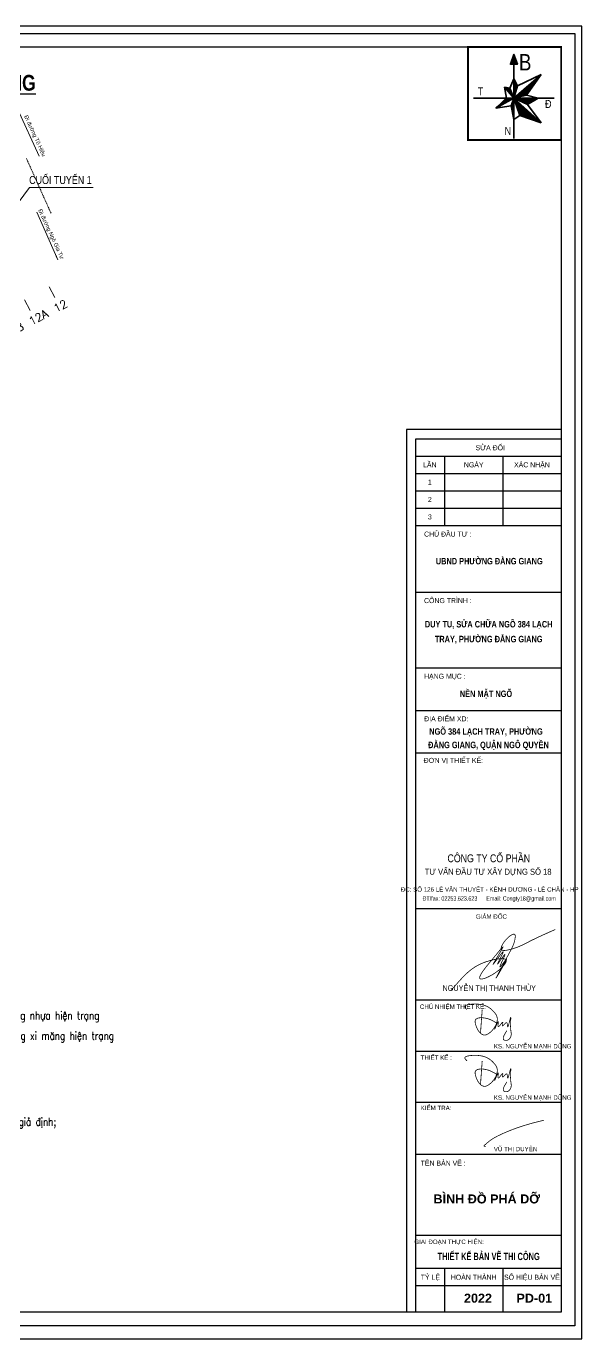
# Model space of a CAD drawing. Header units: metres. Extents: x 596585 to 599449, y 2303977 to 2307363.
# Drawn here: x 598834.4 to 598973.3, y 2304619.1 to 2304947.1 of the extents above; entities that cross this region are included whole.
import ezdxf
from ezdxf.enums import TextEntityAlignment as Align

# ---------------------------------------------------------------- set-up
doc = ezdxf.new("R2010")
doc.units = ezdxf.units.M
doc.header["$MEASUREMENT"] = 0
for name, pattern in [('CENTERX2', [4, 2.5, -0.5, 0.5, -0.5]), ('DASHDOTTED', [0.2, 0.1, -0.05, 0, -0.05]), ('HIDDEN', [0.375, 0.25, -0.125])]:
    doc.linetypes.add(name, pattern=pattern)
for name, color, linetype in [('BT7-THAY', 7, 'Continuous'), ('duong', 3, 'Continuous'), ('GHI CHU', 7, 'Continuous'), ('GHICHU', 7, 'Continuous'), ('KHUNGTEN', 5, 'Continuous'), ('pntelev', 2, 'Continuous'), ('T.bao', 6, 'Continuous'), ('thep', 2, 'Continuous'), ('TUYEN', 7, 'Continuous'), ('TXT', 5, 'Continuous')]:
    doc.layers.add(name, color=color, linetype=linetype)
for name, color, linetype, lineweight in [('ISO', 153, 'Continuous', 13), ('Khung', 1, 'Continuous', 35), ('Khungbo', 32, 'Continuous', 25), ('LC Dim', 8, 'Continuous', 18), ('LC ISO', 160, 'Continuous', 13), ('LC Khac', 4, 'Continuous', 9), ('LC MANH DUT', 35, 'HIDDEN', 5), ('LC Net dam 1', 30, 'Continuous', 30), ('LC Net thay', 7, 'Continuous', 25), ('LC Text1', 3, 'Continuous', 20), ('LC Text2', 7, 'Continuous', 25)]:
    doc.layers.add(name, color=color, linetype=linetype, lineweight=lineweight)
doc.styles.add('ghi chu', font='arial.ttf')
doc.styles.add('LC 1', font='')
doc.styles.add('LC 3', font='vnsimli.shx', dxfattribs={"width": 0.75})
doc.styles.add('LC3', font='', dxfattribs={"width": 0.8})
doc.styles.add('STYLE1', font='')
doc.styles.add('T2', font='', dxfattribs={"width": 0.8})
doc.styles.add('Ten duong', font='', dxfattribs={"width": 0.85})
doc.styles.add('TENCOC', font='Vnromanc.shx')
doc.styles.add('THANG2', font='')
doc.styles.add('VnAvantH-B', font='')
doc.styles.get('LC 1').set_extended_font_data('.VnAvantH', bold=True)
doc.styles.get('LC3').set_extended_font_data('.VnArialH', bold=True)
doc.styles.get('STYLE1').set_extended_font_data('.VnArial')
doc.styles.get('T2').set_extended_font_data('.VnArialH')
doc.styles.get('Ten duong').set_extended_font_data('.VnBlackH')
doc.styles.get('THANG2').set_extended_font_data('.VnHelvetInsH', bold=True)
doc.styles.get('VnAvantH-B').set_extended_font_data('.VnAvantH', bold=True)
doc.dimstyles.get("Standard").update_dxf_attribs({"dimtxt": 0.18, "dimasz": 0.18, "dimexe": 0.18, "dimexo": 0.0625, "dimgap": 0.09, "dimtad": 0, "dimtih": 1, "dimtoh": 1, "dimdec": 4, "dimzin": 0, "dimdsep": 46, "dimtxsty": 'Standard', "dimcen": 0.09, "dimadec": 0, "dimazin": 0, "dimtfac": 1, "dimtdec": 4, "dimtofl": 0, "dimtmove": 0, "dimatfit": 3, "dimfxl": 1, "dimtolj": 1, "dimtzin": 0, "dimarcsym": 0})
pattern_1 = [(45, (598682.507368, 2304740.390247), (-0.0072604615, 0.0072604615), [])]

# ---------------------------------------------------------------- blocks, each defined once
blk = doc.blocks.new('chu ki Miss Duyen')
at = {"layer": 'ISO', "ltscale": 2, "const_width": 40}
blk.add_lwpolyline([(843, 225), (838, 225), (836, 225), (834, 225), (832, 225), (830, 226), (828, 226), (827, 226), (826, 226), (825, 226), (824, 226), (823, 226), (821, 226), (820, 227), (819, 227), (818, 227), (817, 227), (816, 227), (815, 227), (814, 227), (813, 228), (812, 228), (810, 228), (809, 228), (808, 228), (807, 229), (806, 229), (805, 229), (804, 229), (803, 230), (801, 230), (800, 230), (799, 230), (798, 231), (797, 231), (795, 231), (794, 232), (793, 232), (792, 232), (791, 233), (789, 233), (788, 233), (787, 234), (786, 234), (785, 235), (783, 235), (782, 235), (781, 236), (780, 236), (779, 237), (778, 237), (777, 238), (776, 238), (776, 238), (775, 238), (775, 239), (774, 239), (774, 239), (773, 239), (773, 240), (772, 240), (771, 240), (771, 240), (770, 241), (770, 241), (769, 241), (769, 242), (768, 242), (768, 242), (767, 242), (767, 243), (766, 243), (766, 243), (765, 244), (765, 244), (765, 244), (764, 245), (764, 245), (763, 245), (763, 246), (762, 246), (762, 246), (762, 247), (761, 247), (761, 247), (760, 248), (760, 248), (760, 248), (759, 249), (759, 249), (759, 249), (758, 250), (758, 250), (758, 250), (758, 251), (757, 251), (757, 251), (757, 252), (756, 252), (756, 253), (756, 253), (756, 253), (756, 254), (755, 254), (755, 255), (755, 255), (755, 255), (755, 256), (755, 256), (754, 257), (754, 257), (754, 257), (754, 258), (754, 258), (754, 259), (754, 259), (754, 260), (754, 260), (754, 260), (754, 261), (754, 261), (754, 262), (754, 262), (754, 263), (754, 263), (754, 263), (754, 264), (754, 264), (754, 265), (754, 265), (754, 266), (754, 266), (754, 267), (754, 267), (755, 268), (755, 268), (755, 269), (755, 269), (755, 270), (755, 270), (755, 270), (756, 271), (756, 271), (756, 272), (756, 272), (756, 273), (757, 273), (757, 274), (757, 274), (757, 275), (758, 275), (758, 276), (758, 276), (758, 277), (759, 277), (759, 278), (759, 278), (759, 279), (760, 279), (760, 280), (760, 280), (761, 281), (761, 281), (761, 282), (762, 282), (762, 283), (762, 283), (763, 284), (763, 284), (763, 285), (764, 285), (764, 286), (764, 286), (765, 287), (766, 288), (767, 289), (767, 290), (768, 291), (769, 293), (770, 294), (771, 295), (771, 296), (772, 297), (773, 298), (774, 299), (775, 300), (776, 301), (777, 302), (778, 303), (778, 304), (780, 306), (781, 307), (782, 308), (783, 309), (784, 310), (785, 311), (786, 312), (786, 312), (787, 313), (788, 314), (789, 315), (790, 316), (791, 317), (792, 318), (792, 319), (793, 320), (794, 321), (795, 322), (796, 323), (797, 324), (797, 324), (798, 325), (799, 326), (800, 327), (801, 328), (801, 329), (802, 330), (803, 330), (804, 331), (805, 332), (805, 333), (806, 334), (807, 335), (808, 336), (808, 336), (809, 337), (810, 338), (811, 339), (811, 340), (812, 340), (813, 341), (814, 343), (816, 344), (817, 346), (819, 348), (820, 349), (822, 351), (823, 352), (824, 354), (826, 355), (827, 357), (829, 358), (830, 360), (831, 361), (834, 364), (840, 370), (842, 372), (845, 376), (848, 379), (851, 382), (853, 386), (856, 389), (859, 392), (862, 395), (865, 398), (867, 401), (870, 404), (873, 407), (876, 411), (879, 414), (882, 417), (885, 420), (887, 423), (890, 427), (893, 430), (896, 433), (899, 436), (902, 440), (905, 443), (908, 446), (911, 449), (914, 453), (917, 456), (920, 459), (923, 462), (926, 466), (928, 469), (931, 472), (934, 476), (937, 479), (940, 482), (943, 486), (946, 489), (949, 492), (953, 495), (956, 499), (959, 502), (962, 505), (965, 509), (968, 512), (971, 515), (974, 519), (977, 522), (980, 525), (983, 529), (986, 532), (989, 535), (992, 538), (996, 542), (999, 545), (1002, 548), (1005, 552), (1008, 555), (1011, 558), (1014, 561), (1017, 565), (1021, 568), (1024, 571), (1027, 574), (1030, 578), (1033, 581), (1036, 584), (1040, 587), (1043, 591), (1046, 594), (1049, 596), (1052, 600), (1056, 603), (1059, 606), (1062, 610), (1065, 613), (1069, 616), (1072, 619), (1075, 622), (1078, 625), (1082, 628), (1085, 631), (1088, 634), (1091, 637), (1095, 640), (1098, 643), (1101, 646), (1105, 649), (1108, 652), (1111, 655), (1114, 658), (1118, 661), (1121, 664), (1124, 667), (1128, 670), (1131, 673), (1134, 676), (1138, 679), (1141, 682), (1144, 685), (1148, 688), (1151, 691), (1154, 694), (1158, 697), (1161, 700), (1165, 702), (1168, 705), (1171, 708), (1175, 711), (1178, 714), (1182, 717), (1185, 720), (1188, 722), (1192, 725), (1195, 728), (1199, 731), (1202, 734), (1205, 736), (1209, 739), (1212, 742), (1216, 745), (1219, 747), (1223, 750), (1226, 753), (1229, 756), (1233, 758), (1236, 761), (1240, 764), (1243, 767), (1247, 769), (1250, 772), (1254, 775), (1257, 777), (1261, 780), (1264, 783), (1268, 785), (1271, 788), (1275, 791), (1278, 793), (1282, 796), (1285, 799), (1289, 801), (1292, 804), (1296, 807), (1299, 809), (1303, 812), (1306, 815), (1310, 817), (1313, 820), (1317, 822), (1320, 825), (1324, 828), (1327, 830), (1331, 833), (1335, 835), (1338, 838), (1342, 840), (1345, 843), (1349, 846), (1352, 848), (1356, 851), (1360, 853), (1363, 856), (1367, 858), (1370, 861), (1374, 863), (1377, 866), (1381, 868), (1385, 871), (1392, 876), (1399, 881), (1406, 886), (1413, 891), (1421, 896), (1428, 901), (1435, 906), (1442, 911), (1447, 915), (1457, 921), (1464, 926), (1471, 931), (1479, 936), (1486, 941), (1493, 946), (1501, 950), (1508, 955), (1515, 960), (1523, 965), (1530, 970), (1537, 975), (1545, 980), (1552, 984), (1559, 989), (1567, 994), (1574, 999), (1582, 1004), (1589, 1008), (1596, 1013), (1604, 1018), (1611, 1023), (1619, 1028), (1626, 1032), (1634, 1037), (1641, 1042), (1648, 1046), (1656, 1051), (1663, 1056), (1671, 1061), (1678, 1065), (1686, 1070), (1693, 1075), (1701, 1079), (1708, 1084), (1716, 1089), (1723, 1093), (1731, 1098), (1738, 1103), (1746, 1107), (1753, 1112), (1761, 1116), (1769, 1121), (1776, 1126), (1784, 1130), (1791, 1135), (1799, 1139), (1806, 1144), (1814, 1148), (1822, 1153), (1829, 1158), (1837, 1162), (1844, 1167), (1852, 1171), (1860, 1176), (1867, 1180), (1875, 1185), (1882, 1189), (1890, 1194), (1898, 1198), (1905, 1203), (1913, 1207), (1921, 1212), (1928, 1216), (1936, 1220), (1943, 1225), (1951, 1229), (1959, 1234), (1964, 1237), (1974, 1243), (1982, 1247), (1989, 1251), (1997, 1256), (2005, 1260), (2012, 1265), (2020, 1269), (2028, 1273), (2036, 1278), (2043, 1282), (2051, 1286), (2059, 1291), (2066, 1295), (2074, 1299), (2082, 1304), (2089, 1308), (2097, 1312), (2105, 1317), (2113, 1321), (2120, 1325), (2128, 1330), (2136, 1334), (2144, 1338), (2151, 1342), (2159, 1347), (2167, 1351), (2175, 1355), (2182, 1359), (2190, 1364), (2198, 1368), (2206, 1372), (2213, 1376), (2221, 1381), (2229, 1385), (2237, 1389), (2244, 1393), (2252, 1397), (2260, 1402), (2268, 1406), (2276, 1410), (2283, 1414), (2291, 1418), (2299, 1422), (2307, 1426), (2315, 1431), (2322, 1435), (2330, 1439), (2338, 1443), (2346, 1447), (2354, 1451), (2361, 1455), (2369, 1459), (2377, 1464), (2385, 1468), (2393, 1472), (2401, 1476), (2408, 1480), (2416, 1484), (2424, 1488), (2432, 1492), (2440, 1496), (2448, 1500), (2456, 1504), (2463, 1508), (2471, 1512), (2479, 1516), (2487, 1520), (2495, 1524), (2503, 1528), (2511, 1532), (2519, 1536), (2526, 1540), (2534, 1544), (2542, 1548), (2550, 1552), (2558, 1556), (2566, 1560), (2574, 1564), (2582, 1568), (2590, 1572), (2598, 1575), (2606, 1579), (2613, 1583), (2621, 1587), (2629, 1591), (2637, 1595), (2645, 1599), (2653, 1603), (2661, 1607), (2669, 1610), (2677, 1614), (2685, 1618), (2693, 1622), (2701, 1626), (2709, 1630), (2717, 1633), (2725, 1637), (2733, 1641), (2741, 1645), (2749, 1649), (2756, 1652), (2764, 1656), (2772, 1660), (2780, 1664), (2788, 1668), (2796, 1671), (2804, 1675), (2812, 1679), (2820, 1683), (2828, 1686), (2836, 1690), (2844, 1694), (2852, 1698), (2860, 1701), (2868, 1705), (2876, 1709), (2884, 1712), (2892, 1716), (2900, 1720), (2908, 1723), (2916, 1727), (2925, 1731), (2933, 1734), (2941, 1738), (2949, 1742), (2957, 1745), (2965, 1749), (2973, 1753), (2981, 1756), (2989, 1760), (2997, 1763), (3005, 1767), (3013, 1771), (3021, 1774), (3029, 1778), (3037, 1781), (3045, 1785), (3053, 1789), (3061, 1792), (3069, 1796), (3078, 1799), (3086, 1803), (3094, 1806), (3102, 1810), (3110, 1813), (3118, 1817), (3126, 1820), (3134, 1824), (3142, 1827), (3150, 1831), (3156, 1833), (3167, 1838), (3175, 1841), (3183, 1845), (3191, 1848), (3199, 1852), (3207, 1855), (3215, 1859), (3223, 1862), (3232, 1866), (3240, 1869), (3248, 1873), (3256, 1876), (3264, 1879), (3272, 1883), (3280, 1886), (3288, 1890), (3297, 1893), (3305, 1896), (3313, 1900), (3321, 1903), (3329, 1907), (3337, 1910), (3345, 1913), (3354, 1917), (3362, 1920), (3370, 1923), (3378, 1927), (3386, 1930), (3394, 1933), (3403, 1937), (3411, 1940), (3419, 1944), (3427, 1947), (3435, 1950), (3452, 1957), (3468, 1963), (3484, 1970), (3501, 1977), (3517, 1983), (3534, 1990), (3550, 1996), (3566, 2003), (3583, 2009), (3599, 2016), (3616, 2022), (3632, 2029), (3648, 2035), (3665, 2042), (3681, 2048), (3698, 2055), (3714, 2061), (3731, 2068), (3747, 2074), (3763, 2081), (3780, 2087), (3796, 2093), (3813, 2100), (3828, 2106)], dxfattribs=at)
blk = doc.blocks.new('nguyen thi thanh thuy')
at = {"layer": 'ISO', "ltscale": 2, "const_width": 40}
blk.add_lwpolyline([(-2685, -1690, -0.006388), (-2178, -1117, -0.008557), (-1977, -905, -0.017087), (-1770, -708, -0.102087), (-833, -161, -0.039833), (-270, -16, -0.020512), (-90, 8, -0.044497), (98, 9, -0.05587), (182, -8, -0.113633), (236, -42, -0.176433), (258, -92, -0.077033), (254, -135, -0.069534), (223, -210, -0.038569), (166, -296, -0.030368), (57, -421, -0.082382), (-675, -942, -0.035158), (-905, -1035, -0.04441), (-1026, -1062, -0.066948), (-1091, -1062, -0.143409), (-1132, -1043, -0.176131), (-1149, -1007, -0.069024), (-1148, -973, -0.059887), (-1131, -911, -0.036714), (-1079, -807, -0.019023), (-1000, -683, -0.011006), (-898, -542, -0.01042), (-645, -222, 0.001355), (-76, 463, -0.031231), (69, 631, -0.180623), (82, 640, -0.602198), (84, 631, -0.055981), (56, 570, -0.010846), (-28, 418, 0.000464), (-371, -161, 0.02324), (-439, -286, 1.627113), (-437, -292, 0.049833), (-397, -245, 0.005496), (-91, 162, -0.011697), (26, 311, -0.051381), (82, 370, -0.288592), (95, 376, -0.379106), (97, 362, -0.040394), (80, 315, -0.015043), (4, 153, 0.026859), (-200, -261, 0.160173), (-204, -278, 0.62441), (-195, -273, 0.034188), (-141, -204, -0.015387), (148, 200, -0.034245), (183, 240, -0.377171), (195, 246, -0.275743), (195, 230, -0.039705), (162, 143, -0.007154), (29, -150, 0.010269), (-53, -335, 0.059207), (-81, -418, 0.494242), (-78, -431, 0.209425), (-61, -421, 0.031522), (-22, -378, 0.012151), (92, -232, -0.015412), (249, -26, -0.066877), (274, -2, -1.012313), (279, -8, -0.055225), (269, -38, -0.019501), (211, -159, -0.008968), (2, -538, -0.00525), (-207, -898, -0.041875), (-284, -1018, -0.365695), (-264, -970, -0.007459), (-39, -543, 0.000828), (491, 447, 0.016244), (598, 659, 0.05881), (711, 1009, 0.039413), (734, 1174, 0.060004), (730, 1242, 0.240646), (692, 1298, 0.134453), (647, 1305, 0.071372), (590, 1291, 0.040684), (523, 1258, 0.056501), (335, 1112, 0.071752), (65, 772, 0.045704), (5, 642, 0.058573), (-12, 565, 0.116475), (-5, 505, 0.165912), (30, 466, 0.096245), (88, 446, 0.048338), (165, 443, 0.036618), (301, 460, 0.062636), (1097, 724, 0.01049), (1469, 913, -0.006081), (1725, 1041, -0.007252), (2275, 1297, -0.003845), (2852, 1552)], format="xyb", dxfattribs=at)
blk = doc.blocks.new('Nguyen Manh Dung')
at = {"layer": 'LC ISO', "const_width": 60}
for points in [[(-1870, 1732), (-1922, 1783), (-1970, 1833), (-2008, 1881), (-2021, 1904), (-2030, 1922), (-2036, 1946), (-2036, 1965), (-2032, 1984), (-2024, 2001), (-2013, 2017), (-1997, 2033), (-1956, 2060), (-1902, 2084), (-1839, 2104), (-1766, 2121), (-1686, 2135), (-1601, 2145), (-1512, 2153), (-1330, 2161), (-1222, 2162), (-1153, 2160), (-1069, 2157), (-989, 2152), (-911, 2144), (-837, 2135), (-695, 2110), (-564, 2078), (-443, 2038), (-329, 1991), (-223, 1936), (-123, 1874), (-29, 1805), (62, 1728), (149, 1645), (256, 1528), (315, 1458), (354, 1407), (390, 1354), (422, 1299), (437, 1269), (469, 1185), (484, 1126), (494, 1065), (499, 1003), (499, 941), (494, 878), (485, 814), (471, 750), (453, 686), (431, 622), (405, 559), (376, 496), (307, 372), (227, 253), (136, 140), (37, 34), (-37, -34), (-125, -106), (-181, -145), (-238, -181), (-295, -210), (-353, -234), (-410, -250), (-483, -260), (-523, -259), (-578, -251), (-632, -234), (-684, -211), (-736, -180), (-785, -143), (-833, -100), (-879, -52), (-923, 1), (-965, 58), (-1005, 119), (-1042, 183), (-1077, 249), (-1138, 388), (-1194, 552), (-1208, 601), (-1223, 671), (-1233, 739), (-1236, 803), (-1230, 862), (-1211, 919), (-1186, 959), (-1148, 997), (-1101, 1027), (-1045, 1052), (-983, 1070), (-915, 1083), (-844, 1090), (-769, 1093), (-693, 1092), (-616, 1088), (-517, 1077), (-468, 1069), (-329, 1041), (-199, 1004), (-78, 960), (38, 909), (148, 854), (254, 795), (460, 671)], [(-814, -118), (-802, 50), (-790, 217), (-778, 385), (-765, 552), (-753, 720), (-741, 888), (-729, 1055), (-717, 1223), (-705, 1390), (-693, 1558), (-681, 1725)], [(477, 775), (449, 689), (422, 605), (409, 565), (396, 525), (384, 487), (373, 450), (361, 415), (351, 382), (342, 351), (333, 323), (325, 298), (319, 275), (313, 256), (309, 240), (306, 227), (304, 218), (304, 214), (305, 213), (306, 215), (308, 217), (310, 221), (313, 227), (315, 232), (318, 240), (326, 258), (336, 280), (346, 306), (358, 334), (370, 365), (384, 398), (398, 433), (427, 504), (457, 575), (472, 609), (486, 641), (500, 671), (514, 699), (526, 723), (538, 744), (548, 761), (553, 767), (557, 773), (561, 777), (565, 780), (568, 781), (571, 781), (573, 779), (575, 776), (576, 771), (577, 764), (578, 756), (578, 746), (577, 735), (577, 723), (575, 695), (572, 664), (569, 631), (565, 596), (560, 527), (558, 494), (558, 464), (560, 438), (561, 426), (564, 416), (566, 408), (570, 401), (574, 395), (580, 391), (584, 390), (590, 390), (597, 392), (605, 396), (613, 401), (622, 408), (631, 416), (641, 425), (662, 447), (684, 472), (707, 500), (731, 530), (779, 593), (802, 623), (825, 652), (846, 678), (866, 701), (875, 710), (884, 719), (892, 726), (900, 732), (906, 737), (913, 740), (918, 741), (922, 740), (926, 737), (929, 732), (931, 725), (931, 717), (932, 706), (931, 694), (930, 680), (929, 666), (925, 634), (920, 601), (915, 568), (912, 536), (910, 522), (909, 508), (909, 496), (909, 485), (911, 476), (913, 469), (914, 466), (920, 461), (925, 461), (931, 462), (937, 465), (945, 470), (953, 476), (962, 484), (971, 493), (981, 503), (1003, 526), (1026, 551), (1076, 605), (1101, 632), (1126, 657), (1150, 679), (1162, 688), (1173, 697), (1184, 704), (1195, 709), (1205, 713), (1214, 715), (1223, 715), (1228, 715), (1239, 710), (1246, 704), (1252, 697), (1258, 688), (1263, 677), (1267, 665), (1275, 639), (1281, 609), (1286, 576), (1290, 543), (1293, 510), (1296, 479), (1299, 451), (1302, 426), (1304, 416), (1306, 405), (1308, 399), (1310, 394), (1312, 389), (1315, 387), (1318, 385), (1321, 385), (1324, 387), (1327, 389), (1331, 393), (1334, 399), (1342, 412), (1350, 430), (1359, 452), (1368, 477), (1377, 505), (1386, 536), (1396, 569), (1406, 605), (1426, 679), (1466, 833), (1475, 870), (1485, 906), (1494, 941), (1502, 973), (1510, 1003), (1518, 1031), (1524, 1055), (1531, 1075), (1538, 1095), (1541, 1104), (1545, 1112), (1549, 1116), (1552, 1117), (1554, 1113), (1556, 1106), (1557, 1095), (1558, 1081), (1558, 1065), (1558, 1045), (1557, 1023), (1557, 998), (1556, 971), (1554, 942), (1553, 911), (1552, 878), (1550, 844), (1546, 772), (1543, 696), (1540, 617), (1538, 537), (1537, 458), (1537, 381), (1540, 306), (1541, 276), (1544, 237), (1547, 204), (1550, 173), (1557, 113), (1565, 57), (1573, 5), (1580, -45), (1586, -93), (1590, -139), (1592, -185), (1590, -230), (1584, -276), (1580, -299), (1573, -328), (1568, -347), (1560, -371), (1551, -395), (1540, -419), (1528, -444), (1515, -467), (1501, -491), (1485, -513), (1469, -535), (1451, -556), (1432, -576), (1412, -594), (1390, -611), (1368, -626), (1344, -640), (1320, -652), (1288, -663), (1267, -668), (1239, -673), (1211, -676), (1183, -677), (1155, -676), (1128, -673), (1103, -668), (1079, -662), (1056, -653), (1039, -645), (1019, -632), (1004, -620), (992, -605), (982, -590), (975, -573), (970, -555), (966, -536), (965, -516), (966, -494), (969, -472), (973, -449), (979, -424), (987, -399), (996, -373), (1006, -346), (1018, -319), (1031, -291), (1060, -233), (1093, -172), (1128, -111), (1166, -48), (1246, 81)]]:
    blk.add_lwpolyline(points, dxfattribs=at)
blk = doc.blocks.new('a2')
at = {"layer": 'Defpoints', "flags": 128}
blk.add_lwpolyline([(297, 102.51), (0, 102.51), (0, -102.51), (297, -102.51)], close=True, dxfattribs=at)
at = {"layer": 'KHUNGTEN'}
blk.add_lwpolyline([(295.89, -100.5), (10, -100.5), (10, 101.39), (295.89, 101.39)], close=True, dxfattribs=at)
blk.add_lwpolyline([(293.77, 39.52), (269.61, 39.52), (269.61, -98.38)], dxfattribs=at)
at = {"layer": 'T.bao'}
for p, q in [((271.07, 35.35), (293.77, 35.35)), ((275.55, 35.35), (275.55, 24.51)), ((284.66, 35.35), (284.66, 24.51)), ((271.07, 32.64), (293.77, 32.64)), ((271.07, 29.93), (293.77, 29.93)), ((271.07, 27.22), (293.77, 27.22)), ((271.07, -57.57), (293.77, -57.57)), ((271.07, -65.57), (293.77, -65.57)), ((271.07, -73.66), (293.77, -73.66)), ((271.07, -73.66), (293.77, -73.66)), ((271.07, -91.49), (293.77, -91.49)), ((275.55, -91.49), (275.55, -98.38)), ((284.66, -91.49), (284.66, -98.38)), ((271.07, -94.2), (293.77, -94.2))]:
    blk.add_line(p, q, dxfattribs=at)
at = {"layer": 'thep'}
for p, q in [((271.07, 24.51), (293.77, 24.51)), ((271.07, 14.12), (293.77, 14.12)), ((271.07, 2.3), (293.77, 2.3)), ((271.07, -4.35), (293.77, -4.35)), ((271.07, -11), (293.77, -11)), ((271.07, -35.3), (293.77, -35.3)), ((271.07, -49.59), (293.77, -49.59)), ((271.07, -86.33), (293.77, -86.33))]:
    blk.add_line(p, q, dxfattribs=at)
for points in [[(293.77, -98.38), (12.11, -98.38), (12.11, 99.28), (293.77, 99.28)], [(293.77, 38.06), (293.77, -98.38), (271.07, -98.38), (271.07, 38.06)]]:
    blk.add_lwpolyline(points, close=True, dxfattribs=at)
at = {"layer": 'TXT', "linetype": 'Continuous'}
blk.add_line((293.77, 38.06), (293.77, -98.38), dxfattribs=at)
at = {"layer": 'ISO', "xscale": 0.002842400315090711, "yscale": 0.002842400315090711, "zscale": 0.002842400315090711, "rotation": 352.0676215534355}
blk.add_blockref('chu ki Miss Duyen', (279.5, -72.8), dxfattribs=at)
at = {"layer": 'LC Net dam 1'}
for name, p, xscale, yscale, zscale in [('nguyen thi thanh thuy', (284.43, -43.17), 0.002956096327694343, 0.002956096327694343, 0.002956096327694343), ('Nguyen Manh Dung', (282.79, -54.55), 0.001998562721548159, 0.001998562721548159, 0.001998562721548159), ('Nguyen Manh Dung', (282.79, -62.56), 0.001998562721548159, 0.001998562721548159, 0.001998562721548159)]:
    blk.add_blockref(name, p, dxfattribs=dict(at, xscale=xscale, yscale=yscale, zscale=zscale))
at = {"layer": 'BT7-THAY', "linetype": 'ByBlock', "style": 'VnAvantH-B'}
for s, height, width, p in [('ubnd ph\xadêng §»NG GIANG', 1.013, 0.85, (282.53, 18.45)), ('nÒn mÆt ngâ', 1.013, 0.85, (282.02, -2.27)), ('ngâ 384 L¹CH TRAY, PH¦êNG', 1.013, 0.85, (282.02, -8.16)), ('§»NG GIANG, quËn ng« quyÒn', 1.013, 0.85, (282.41, -10.26)), ('thiÕt kÕ b¶n vÏ thi c«ng', 1.1397, 0.7, (282.44, -90.22))]:
    blk.add_text(s, height=height, dxfattribs=dict(at, width=width)).set_placement(p, align=Align.CENTER)
at = {"layer": 'BT7-THAY', "insert": (282.44, 9.61), "char_height": 1.013, "width": 23.1801, "attachment_point": 2, "line_spacing_factor": 1.372151, "style": 'VnAvantH-B'}
blk.add_mtext('{\\W0.85;duy tu, söa ch÷a NGâ 384 L¹CH TRAY, PH¦êNG §»NG GIANG}', dxfattribs=at)
at = {"layer": 'GHICHU', "color": 0, "style": 'THANG2'}
blk.add_text('2022', height=1.409, dxfattribs=at).set_placement((280.77, -96.87), align=Align.CENTER)
at = {"layer": 'TXT', "linetype": 'Continuous'}
for s, height, style, width, p in [('söa ®æi', 0.788, 'T2', 0.9, (282.69, 36.27)), ('lÇn', 0.788, 'T2', 0.9, (273.24, 33.61)), ('ngµy', 0.788, 'T2', 0.9, (280.1, 33.61)), ('x¸c nhËn', 0.788, 'T2', 0.9, (289.21, 33.61)), ('1', 0.788, 'T2', 0.9, (273.24, 30.9)), ('2', 0.788, 'T2', 0.9, (273.24, 28.19)), ('3', 0.788, 'T2', 0.9, (273.24, 25.48)), ('c«ng ty cæ phÇn', 1.2314, 'T2', 0.8, (282.46, -28.08)), ('®c: sè 126 lª v¨n thuyÕt - kªnh d\xad¬ng - lª ch©n - hp', 0.6896, 'T2', 0.8, (282.6, -32.67)), ('§T/fax: 02253.623.623      Email: Congty18@gmail.com', 0.6896, 'STYLE1', 0.7, (282.52, -34.08)), ('nguyÔn thÞ thanh thñy', 0.8866, 'T2', 0.8, (282.53, -48.17)), ('giai ®o¹n thùc hiÖn:', 0.6896, 'T2', 0.8, (276.26, -87.71)), ('tû lÖ', 0.788, 'T2', 0.9, (273.32, -93.29)), ('hoµn thµnh', 0.788, 'T2', 0.9, (280.1, -93.29)), ('sè hiÖu b¶n vÏ', 0.7881, 'T2', 0.9, (289.21, -93.29))]:
    blk.add_text(s, height=height, dxfattribs=dict(at, style=style, width=width)).set_placement(p, align=Align.CENTER)
at = {"layer": 'TXT', "linetype": 'Continuous', "style": 'T2'}
for s, height, width, p in [('chñ ®Çu t\xad :', 0.7881, 0.9, (272.34, 22.79)), ('c«ng tr×nh :', 0.7881, 0.9, (272.34, 12.4)), ('h¹ng môc :', 0.788, 0.9, (272.34, 0.58)), ('®Þa ®iÓm xd:', 0.7881, 0.9, (272.36, -6.07)), ('®¬n vÞ thiÕt kÕ:', 0.7881, 0.9, (272.28, -12.56)), ('gi¸m ®èc', 0.69, 0.8, (280.44, -36.9)), ('chñ nhiÖm thiÕt kÕ:', 0.6896, 0.8, (271.69, -50.98)), ('ks. nguyÔn m¹nh dòng', 0.6896, 0.8, (283.25, -57.16)), ('thiÕt kÕ :', 0.69, 0.8, (271.81, -58.93)), ('ks. nguyÔn m¹nh dòng', 0.6896, 0.8, (283.25, -65.17)), ('kiÓm tra:', 0.69, 0.8, (271.81, -66.8)), ('vò thÞ duyªn', 0.6896, 0.8, (283.25, -73.22)), ('tªn b¶n vÏ :', 0.7881, 0.9, (271.81, -75.47))]:
    blk.add_text(s, height=height, dxfattribs=dict(at, width=width)).set_placement(p)
at = {"layer": 'TXT', "linetype": 'Continuous', "style": 'T2', "width": 0.9}
blk.add_text('t\xad vÊn ®Çu t\xad x©y dùng sè 18', height=0.9457, dxfattribs=at).set_placement((282.36, -29.52), align=Align.MIDDLE)
blk = doc.blocks.new('TIEUDE1')
at = {"layer": 'LC Text2', "color": 7, "style": 'LC 1'}
blk.add_attdef('TIªU§Ò', text='', height=5, dxfattribs=at).set_placement((0, 0), align=Align.BOTTOM_CENTER)
blk.add_attdef('TL', text='', height=3, dxfattribs=at).set_placement((0, -2), align=Align.TOP_CENTER)
blk = doc.blocks.new('bu lon')
at = {"layer": 'LC Khac', "color": 9}
for p, q in [((0.79, 0), (-0.79, 0)), ((0, -0.79), (0, 0.79))]:
    blk.add_line(p, q, dxfattribs=at)
at = {"layer": 'LC Khac', "color": 7}
blk.add_circle((0, 0), 0.5, dxfattribs=at)
blk = doc.blocks.new('MM')
at = {"layer": 'LC Khac', "xscale": 2.289702860291335, "yscale": 2.289702860291335, "zscale": 2.289702860291335}
blk.add_blockref('bu lon', (0, 0), dxfattribs=at)
blk = doc.blocks.new('COCTRENTUYEN')
at = {"layer": 'LC Net thay', "lineweight": 0, "flags": 128}
blk.add_lwpolyline([(88.28, 223.51), (86.58, 222.46)], dxfattribs=at)
at = {"layer": 'TUYEN', "color": 1, "lineweight": 0}
for p, q in [((70.06, 275.52), (67.24, 276.53)), ((64.21, 259.12), (61.34, 259.98)), ((62.51, 252.03), (59.54, 252.46)), ((62.51, 242.58), (59.61, 241.81)), ((71, 228.28), (68.47, 226.67)), ((78.14, 217.07), (75.6, 215.46)), ((64.16, 207.24), (65.19, 205.53)), ((56.77, 200.52), (58.38, 199.33)), ((69.88, 201.01), (71.44, 198.45)), ((62.96, 196.26), (65.37, 194.47)), ((52.46, 191.52), (54.4, 191.02)), ((63.42, 188.78), (66.32, 188.02))]:
    blk.add_line(p, q, dxfattribs=at)
at = {"layer": 'TUYEN', "color": 2, "lineweight": 0}
for p, q in [((81.36, 271.48), (79.48, 272.15)), ((75.7, 255.67), (73.79, 256.24)), ((150.94, 257.83), (151.86, 256.05)), ((74.39, 250.3), (72.41, 250.59)), ((140.17, 252.24), (141.09, 250.46)), ((129.98, 247.03), (130.96, 245.28)), ((74.11, 245.65), (72.18, 245.14)), ((-3.3, 237.2), (-2.68, 235.3)), ((117.22, 239.35), (118.25, 237.63)), ((161.07, 238.3), (162.45, 235.64)), ((81.13, 234.72), (79.44, 233.65)), ((154.89, 235.09), (156.28, 232.43)), ((9.92, 230.64), (8.89, 228.93)), ((104.48, 231.68), (105.52, 229.97)), ((150.3, 232.71), (151.68, 230.05)), ((12.67, 228.76), (11.7, 227.01)), ((140.67, 227.8), (142.13, 225.18)), ((-9.71, 224.86), (-7.92, 223.97)), ((24.76, 223.52), (23.97, 221.68)), ((88.26, 223.51), (86.57, 222.44)), ((91.52, 223.82), (92.56, 222.11)), ((30.43, 221.14), (29.54, 219.34)), ((128.57, 220.5), (130.11, 217.93)), ((85.96, 216.84), (87.56, 218.04)), ((77.84, 215.53), (78.88, 213.82)), ((44.89, 212.85), (43.97, 211.07)), ((46.6, 212.06), (45.9, 210.19)), ((49.76, 211.14), (48.91, 209.33)), ((115.83, 212.83), (117.38, 210.26)), ((94.13, 205.84), (95.75, 207.01)), ((58.36, 205.35), (57.24, 203.69)), ((63.59, 203.12), (65.21, 204.29)), ((102.92, 205.01), (104.48, 202.44)), ((89.24, 196.72), (90.8, 194.15)), ((102.37, 194.05), (103.88, 195.36)), ((71.96, 191.51), (73.58, 192.68)), ((-11.22, 190.04), (-12.12, 188.25)), ((23.51, 189.58), (24.53, 186.76)), ((110.07, 186.85), (111.44, 188.31)), ((6.56, 181.08), (5.66, 179.29)), ((80.33, 179.89), (81.95, 181.06)), ((117.65, 179.78), (119.12, 181.13)), ((-16.62, 179.32), (-17.97, 176.64)), ((26.95, 180.09), (27.63, 178.21)), ((48.01, 174.34), (49.95, 173.84)), ((120.74, 175.86), (122.31, 177.1)), ((23.54, 172.17), (24.23, 170.29)), ((45.46, 171.04), (44.55, 169.25)), ((1.16, 170.36), (-0.19, 167.68)), ((69.31, 168.82), (72.22, 168.07)), ((27.65, 160.89), (28.68, 158.07)), ((40.02, 160.34), (38.66, 157.66)), ((43.55, 157.11), (45.51, 156.7)), ((65.07, 152.54), (68.01, 151.92)), ((40.95, 141.5), (42.89, 141.04)), ((62.35, 136.39), (65.26, 135.69)), ((35.88, 125.35), (37.79, 124.75)), ((56.87, 118.77), (59.74, 117.87)), ((6.75, 108.64), (4.92, 109.46)), ((30.49, 108.17), (32.4, 107.58)), ((3.34, 101), (1.52, 101.82)), ((51.49, 101.59), (54.35, 100.69)), ((-0.04, 94.11), (-1.92, 93.43)), ((25.4, 91.95), (27.32, 91.36)), ((10.55, 89.35), (9.68, 87.54)), ((46.44, 85.51), (49.31, 84.63)), ((21.64, 84.02), (20.77, 82.22)), ((19.73, 72.9), (21.64, 72.33)), ((40.81, 66.62), (43.69, 65.76)), ((-60.26, 53.55), (-60.61, 51.58)), ((14.01, 53.74), (15.93, 53.17)), ((-39.83, 49.89), (-40.21, 47.92)), ((35.1, 47.45), (37.97, 46.6)), ((-19.05, 45.39), (-19.51, 43.44)), ((-3.37, 41.31), (-3.83, 39.37)), ((8.33, 38.84), (7.92, 36.89)), ((8.37, 34.81), (10.3, 34.26)), ((29.54, 28.8), (32.42, 27.98)), ((4.37, 20.01), (6.3, 19.49)), ((25.61, 14.27), (28.51, 13.49)), ((0.37, 5.22), (2.31, 4.7)), ((-0.97, 0.26), (0.97, -0.26)), ((21.61, -0.52), (24.51, -1.3)), ((20.27, -5.48), (23.17, -6.26))]:
    blk.add_line(p, q, dxfattribs=at)
at = {"layer": 'TUYEN', "color": 5, "lineweight": 0}
for p, q in [((-7.65, 250.49), (-6.71, 247.64)), ((18.04, 244.18), (16.5, 241.61)), ((36.07, 232.54), (34.74, 229.86)), ((-19.1, 229.48), (-16.41, 228.15)), ((49.61, 220.17), (48.56, 217.36)), ((7.29, 219.08), (5.84, 216.46)), ((63.83, 213.44), (62.15, 210.96)), ((19.26, 210.64), (18.08, 207.89)), ((38.49, 200.39), (37.12, 197.72)), ((43.82, 198.46), (42.55, 195.74))]:
    blk.add_line(p, q, dxfattribs=at)
at = {"layer": 'TUYEN', "color": 3, "lineweight": 0}
for p, q in [((95.59, 224), (98, 225.78)), ((103.87, 212.85), (106.3, 214.6)), ((111.43, 201.91), (113.7, 203.88)), ((118.26, 195.62), (120.31, 197.81)), ((126.48, 187.9), (128.69, 189.94)), ((130.16, 183.29), (132.52, 185.15)), ((-5.13, 113.94), (-7.87, 115.16)), ((-8.53, 106.3), (-11.27, 107.52)), ((-12.24, 89.63), (-15.06, 88.6)), ((4.92, 77.63), (3.62, 74.92)), ((16.01, 72.3), (14.72, 69.6))]:
    blk.add_line(p, q, dxfattribs=at)
at = {"layer": 'TUYEN', "color": 6, "lineweight": 0}
for p, q in [((73.33, 210.14), (75.76, 211.89)), ((81.7, 198.52), (84.13, 200.27)), ((90.07, 186.9), (92.5, 188.66))]:
    blk.add_line(p, q, dxfattribs=at)
at = {"layer": 'TUYEN', "color": 4, "lineweight": 0}
for p, q in [((-62.37, 41.74), (-62.9, 38.78)), ((-42.15, 38.11), (-42.74, 35.17)), ((-21.83, 33.72), (-22.52, 30.8)), ((-6.12, 29.63), (-6.81, 26.71)), ((5.86, 27.1), (5.24, 24.17))]:
    blk.add_line(p, q, dxfattribs=at)
at = {"layer": 'TUYEN', "color": 1, "linetype": 'CENTERX2', "lineweight": 40, "const_width": 0.2}
for points in [[(80.42, 271.82), (74.74, 255.95), (73.4, 250.44), (73.15, 245.39), (87.42, 222.98), (73.15, 245.39), (87.42, 222.98)], [(-8.81, 224.42), (-2.99, 236.25), (9.41, 229.79), (12.18, 227.89), (24.36, 222.6), (29.99, 220.24), (44.43, 211.96), (46.25, 211.12), (49.33, 210.23), (57.8, 204.52)], [(121.53, 176.48), (118.39, 180.46), (103.13, 194.7), (94.94, 206.42), (86.76, 217.44)], [(81.14, 180.47), (64.4, 203.71)], [(-11.67, 189.14), (23.89, 171.23), (27.29, 179.15), (45.01, 170.14)], [(5.83, 109.05), (-0.98, 93.77), (21.21, 83.12)], [(-60.43, 52.56), (-40.02, 48.9), (-19.28, 44.42), (-3.6, 40.34), (8.13, 37.86)]]:
    blk.add_lwpolyline(points, dxfattribs=at)
blk.add_lwpolyline([(0, 0), (9.33, 34.54), (26.36, 91.65), (41.92, 141.27), (44.53, 156.91), (53.43, 191.27, -0.195591), (64.67, 206.38), (105, 230.82), (130.47, 246.16), (140.63, 251.35), (151.4, 256.94)], format="xyb", dxfattribs=at)
at = {"layer": 'TUYEN', "color": 2, "lineweight": 0, "flags": 128}
blk.add_lwpolyline([(144.76, 254.62), (145.68, 252.85)], dxfattribs=at)
at = {"layer": 'TUYEN', "color": 1, "lineweight": 0}
blk.add_lwpolyline([(53.43, 191.27), (55.98, 201.11), (64.67, 206.38)], dxfattribs=at)
blk.add_lwpolyline([(54.92, 200.66), (56.11, 202.26), (56.67, 200.6)], close=True, dxfattribs=at)
at = {"layer": 'LC MANH DUT', "xscale": 0.6987324145411622, "yscale": 0.6987324145411622, "zscale": 0.6987324145411622, "rotation": 359.999216292062}
for p in [(80.42, 271.82, 0), (151.4, 256.94, 0), (-8.81, 224.42), (87.42, 222.98, 0), (86.76, 217.44, 0), (57.8, 204.52), (64.4, 203.71, 0), (-11.67, 189.14), (81.14, 180.47, 0), (121.53, 176.48, 0), (45.01, 170.14), (5.83, 109.05), (21.21, 83.12), (-60.43, 52.56), (8.13, 37.86), (0, 0)]:
    blk.add_blockref('MM', p, dxfattribs=at)
at = {"layer": 'LC Text2', "style": 'T2', "width": 0.8}
for s, rotation, p in [('®Çu tuyÕn 8', 0.0008, (82.43, 277.58)), ('cuèi tuyÕn 1', 0.0008, (156.05, 264.03, 0)), ('cuèi tuyÕn 8', 0.0008, (89.86, 233.45, 0)), ('®Çu tuyÕn 5', 0.0008, (-27.37, 220.85, 0)), ('cuèi tuyÕn 5', 0.0008, (61.23, 217.51, 0)), ('cuèi tuyÕn 7', 0.0008, (92.88, 218.77, 0)), ('cuèi tuyÕn 6', 0.0008, (70.98, 204.53, 0)), ('®Çu tuyÕn 4', 0.0008, (-28.32, 194.04, 0)), ('®Çu tuyÕn 6', 0.0008, (85.37, 174.76)), ('®Çu tuyÕn 7', 0.0008, (125.24, 171.3, 0)), ('cuèi tuyÕn 4', 0.0008, (54.06, 164.5, 0)), ('®Çu tuyÕn 3', 359.9992, (-13.01, 122.26, 0)), ('cuèi tuyÕn 3', 0.0008, (30.62, 78.19, 0)), ('®Çu tuyÕn 2', 0.0008, (-79.97, 59.92, 0)), ('cuèi tuyÕn 2', 0.0008, (17.41, 35.37, 0)), ('®Çu tuyÕn 1', 0.0008, (-20.4, -5.11, 0))]:
    blk.add_text(s, height=2, rotation=rotation, dxfattribs=at).set_placement(p)
at = {"layer": 'TUYEN', "color": 1, "lineweight": 0, "style": 'TENCOC'}
for s, rotation, p in [('1', 250.3188, (64.09, 278.11)), ('D1', 253.2893, (58.46, 262.58)), ('D2', 261.7124, (56.33, 254.71)), ('D3', 284.8195, (55.78, 242.62)), ('2', 302.4739, (65.16, 225.35)), ('3', 302.4739, (72.29, 214.14)), ('TC1', 31.2177, (71.09, 194.14)), ('P1', 53.3514, (67.18, 191.05)), ('TD1', 75.485, (69.08, 184.7))]:
    blk.add_text(s, height=2, rotation=rotation, dxfattribs=at).set_placement(p)
at = {"layer": 'TUYEN', "color": 5, "lineweight": 0, "style": 'TENCOC'}
for s, rotation, p in [('D1', 18.1191, (-10.17, 252.85)), ('D2', 329.0354, (18.42, 248.23)), ('D5', 333.6958, (36.21, 236.82)), ('1', 63.7887, (-21.27, 229.33)), ('D7', 339.664, (48.81, 223.1)), ('D3', 331.0813, (2.61, 214.24)), ('2', 325.9693, (63.52, 214.54)), ('D4', 336.886, (15.04, 205.38)), ('D6', 332.8061, (33.95, 195.42)), ('D8', 334.9231, (39.47, 193.32))]:
    blk.add_text(s, height=2, rotation=rotation, dxfattribs=at).set_placement(p)
at = {"layer": 'TUYEN', "color": 2, "lineweight": 0, "style": 'TENCOC'}
for s, rotation, p in [('12', 27.4316, (162.8, 231.87)), ('12A', 27.4316, (156.62, 228.67)), ('D8', 27.4316, (151.82, 226.17)), ('D7', 29.0645, (142.37, 221.31)), ('11', 31.0494, (131.06, 214.41)), ('D6', 31.0494, (117.8, 206.43)), ('10', 31.2177, (105.07, 198.71)), ('D2', 19.9039, (20.82, 191.83)), ('9', 31.2177, (92.08, 190.84)), ('1', 333.2602, (-19.93, 173.71)), ('8', 75.485, (75.44, 166.55)), ('2', 333.2602, (-2.36, 164.86)), ('D1', 20.0061, (28.31, 154.21)), ('3', 333.0559, (36.48, 154.85)), ('D4', 78.0033, (71.08, 149.51)), ('D3', 76.554, (68.28, 133.25)), ('7', 72.5865, (62.88, 116.18)), ('6', 72.5865, (57.5, 99.05)), ('D2', 72.9937, (52.17, 82.02)), ('5', 73.401, (46.85, 64.12)), ('4', 73.401, (41.12, 44.91)), ('D1', 74.1382, (35.45, 25.83)), ('3', 74.8754, (31.71, 11.93)), ('2', 74.8754, (27.71, -2.86)), ('1', 74.8754, (26.49, -7.41))]:
    blk.add_text(s, height=2, rotation=rotation, dxfattribs=at).set_placement(p)
at = {"layer": 'TUYEN', "color": 3, "lineweight": 0, "style": 'TENCOC'}
for s, rotation, p in [('3', 126.5912, (100.71, 227.17)), ('D3', 125.7632, (109.51, 215.28)), ('D2', 130.9518, (116.83, 204.85)), ('2', 136.9685, (122.72, 199.66)), ('D1', 132.6225, (131.74, 191.05)), ('1', 128.2765, (135.07, 186.76)), ('1', 245.9737, (-10.89, 116.98)), ('2', 245.9737, (-14.2, 109.55)), ('D1', 290.1681, (-18.92, 88.96)), ('3', 334.3625, (1.51, 72.06)), ('4', 334.3625, (12.52, 66.77))]:
    blk.add_text(s, height=2, rotation=rotation, dxfattribs=at).set_placement(p)
at = {"layer": 'TUYEN', "color": 6, "lineweight": 0, "style": 'TENCOC'}
for s, p in [('3', (78.99, 213.4)), ('2', (87.36, 201.78)), ('1', (95.53, 190.43))]:
    blk.add_text(s, height=2, rotation=125.7706, dxfattribs=at).set_placement(p)
at = {"layer": 'TUYEN', "color": 4, "lineweight": 0, "style": 'TENCOC'}
for s, rotation, p in [('1', 349.8332, (-63.94, 35.42)), ('D1', 348.8133, (-45.05, 32.06)), ('D2', 346.6036, (-25.05, 27.8)), ('D3', 346.7523, (-9.33, 23.71)), ('2', 348.0908, (3.86, 20.88))]:
    blk.add_text(s, height=2, rotation=rotation, dxfattribs=at).set_placement(p)
at = {"layer": 'LC Dim', "lineweight": 0}
for points in [[(80.73, 272.56, 0), (82.98, 277.14, 0), (97.62, 277.14, 0)], [(151.92, 257.43, 0), (156.1, 263.18, 0), (172.06, 263.18, 0)], [(87.82, 223.66), (89.9, 232.7), (105.84, 232.7)], [(-9.42, 223.89), (-12.88, 219.92), (-27.35, 219.92)], [(57.56, 205.28), (61.27, 216.5), (75.98, 216.5)], [(87.56, 218.04), (92.93, 218.11), (107.6, 218.11)], [(65.19, 203.55), (71.02, 203.42), (86.08, 203.42)], [(-12.22, 189.72), (-14.36, 193.16), (-28.3, 193.16)], [(81.54, 179.78, 0), (85.42, 173.96, 0), (99.3, 173.96, 0)], [(121.41, 176.41), (125.29, 170.6), (140.09, 170.6)], [(45.44, 169.66), (54.1, 163.8), (69.21, 163.8)], [(5.83, 109.85), (2.03, 121.58), (-13.72, 121.58)], [(22.01, 83.12, 0), (30.67, 77.26, 0), (45.59, 77.26, 0)], [(-61, 53.14), (-65.18, 58.89), (-79.95, 58.89)], [(8.82, 37.46, 0), (17.16, 34.58, 0), (33.42, 34.58, 0)], [(-0.46, -0.65, 0), (-4.96, -6.24, 0), (-20.75, -6.24, 0)]]:
    blk.add_leader(points, dimstyle='Standard', override={"dimasz": 1, "dimgap": 0.09, "dimtad": 0, "dimdsep": 0, "dimtix": 1, "dimlwd": 0, "dimlwe": 0}, dxfattribs=at)

msp = doc.modelspace()

# ---------------------------------------------------------------- hatches: boundary and pattern name
at = {"layer": 'Khung'}
h = msp.add_hatch(dxfattribs=at)
h.set_pattern_fill('ANSI31', color=150, scale=0.082143, style=0)
h.set_pattern_definition(pattern_1)
h.paths.add_polyline_path([(598956.359, 2304940.106), (598955.485, 2304937.61), (598956.359, 2304937.61), (598957.233, 2304937.61)])
h = msp.add_hatch(dxfattribs=at)
h.set_pattern_fill('ANSI31', color=150, scale=0.082143, style=0)
h.set_pattern_definition(pattern_1)
h.paths.add_polyline_path([(598963.146, 2304935.082), (598956.359, 2304929.163), (598956.359, 2304929.163), (598959.527, 2304929.875)])
h = msp.add_hatch(dxfattribs=at)
h.set_pattern_fill('ANSI31', color=150, scale=0.082143, style=0)
h.set_pattern_definition(pattern_1)
h.paths.add_polyline_path([(598957.294, 2304932.248), (598956.362, 2304933.969), (598956.359, 2304933.963), (598956.359, 2304929.163)])
h = msp.add_hatch(dxfattribs=at)
h.set_pattern_fill('ANSI31', color=150, scale=0.082143, style=0)
h.set_pattern_definition(pattern_1)
h.paths.add_polyline_path([(598955.368, 2304931.682), (598953.97, 2304931.898), (598956.359, 2304929.163)])
h = msp.add_hatch(dxfattribs=at)
h.set_pattern_fill('ANSI31', color=150, scale=0.082143, style=0)
h.set_pattern_definition(pattern_1)
h.paths.add_polyline_path([(598956.359, 2304929.163), (598954.481, 2304929.163), (598951.832, 2304926.669)])
h = msp.add_hatch(dxfattribs=at)
h.set_pattern_fill('ANSI31', color=150, scale=0.082143, style=0)
h.set_pattern_definition(pattern_1)
h.paths.add_polyline_path([(598956.359, 2304929.163), (598955.712, 2304927.268), (598956.357, 2304923.801), (598956.359, 2304923.802)])
h = msp.add_hatch(dxfattribs=at)
h.set_pattern_fill('ANSI31', color=150, scale=0.082143, style=0)
h.set_pattern_definition(pattern_1)
h.paths.add_polyline_path([(598962.409, 2304929.16), (598962.396, 2304929.163), (598956.359, 2304929.163), (598959.776, 2304927.544)])
h = msp.add_hatch(dxfattribs=at)
h.set_pattern_fill('ANSI31', color=150, scale=0.082143, style=0)
h.set_pattern_definition(pattern_1)
h.paths.add_polyline_path([(598963.146, 2304923.012), (598956.359, 2304929.163), (598957.882, 2304924.817)])

# ---------------------------------------------------------------- linework, layer by layer
at = {"layer": 'duong', "color": 4, "linetype": 'DASHDOTTED', "lineweight": 0, "ltscale": 3}
msp.add_line((598840.553, 2304900.389), (598834.419, 2304914.06), dxfattribs=at)
at = {"layer": 'Khung', "color": 0}
for p, q in [((598955.367, 2304931.682), (598956.359, 2304933.963)), ((598956.359, 2304929.163), (598963.146, 2304935.082)), ((598956.359, 2304933.973), (598957.294, 2304932.248)), ((598957.294, 2304932.248), (598963.146, 2304935.082)), ((598963.146, 2304935.082), (598959.527, 2304929.875)), ((598954.481, 2304929.163), (598953.97, 2304931.898)), ((598953.97, 2304931.898), (598955.367, 2304931.682)), ((598959.527, 2304929.875), (598962.396, 2304929.163)), ((598951.832, 2304926.669), (598954.481, 2304929.163)), ((598955.712, 2304927.268), (598951.832, 2304926.669)), ((598956.359, 2304923.789), (598955.712, 2304927.268)), ((598962.413, 2304929.163), (598959.776, 2304927.544)), ((598959.776, 2304927.544), (598963.146, 2304923.012)), ((598962.396, 2304929.163), (598962.413, 2304929.163)), ((598957.882, 2304924.817), (598956.359, 2304923.802)), ((598963.146, 2304923.012), (598957.882, 2304924.817))]:
    msp.add_line(p, q, dxfattribs=at)
for points in [[(598956.359, 2304940.106), (598955.485, 2304937.61), (598957.233, 2304937.61)], [(598955.485, 2304937.61), (598956.359, 2304940.106), (598957.233, 2304937.61), (598956.359, 2304937.61)]]:
    msp.add_lwpolyline(points, close=True, dxfattribs=at)
for points in [[(598956.359, 2304937.61), (598956.359, 2304919.052)], [(598953.97, 2304931.898), (598956.359, 2304929.163)], [(598955.368, 2304931.682), (598956.359, 2304929.163)], [(598957.294, 2304932.248), (598956.359, 2304929.163)], [(598959.527, 2304929.875), (598956.359, 2304929.163)], [(598946.248, 2304929.163), (598966.47, 2304929.163)], [(598951.832, 2304926.669), (598956.359, 2304929.163)], [(598955.712, 2304927.268), (598956.359, 2304929.163)], [(598957.882, 2304924.817), (598956.359, 2304929.163)], [(598963.146, 2304923.012), (598956.359, 2304929.163)], [(598959.776, 2304927.544), (598956.359, 2304929.163)]]:
    msp.add_lwpolyline(points, dxfattribs=at)
at = {"layer": 'Khungbo', "color": 0, "lineweight": 50, "const_width": 0.47}
msp.add_lwpolyline([(598944.9, 2304918.683), (598968.176, 2304918.683), (598968.176, 2304941.959), (598944.9, 2304941.959)], close=True, dxfattribs=at)

# ---------------------------------------------------------------- block references
at = {"layer": 'LC Text2'}
ref = msp.add_blockref('TIEUDE1', (598803.79, 2304929.847, 0), dxfattribs=dict(at, xscale=0.8000020620485555, yscale=0.8000020620485555, zscale=0.8000020620485555, rotation=359.9999999976748))
ref.add_attrib('TIªU§Ò', '%%Ub×nh ®å ph¸ dì hiÖn tr¹ng', dxfattribs={"color": 7, "height": 3.93954, "rotation": 360, "style": 'LC3', "width": 0.8}).set_placement((598803.79, 2304929.847), align=Align.BOTTOM_CENTER)
at = {"layer": 'LC Text2', "linetype": 'Continuous', "lineweight": 0}
msp.add_blockref('COCTRENTUYEN', (598679.033, 2304643.669), dxfattribs=at)
at = {"layer": 'pntelev', "linetype": 'Continuous', "lineweight": 0, "xscale": 1.6, "yscale": 1.6, "zscale": 1.6}
msp.add_blockref('a2', (598498.144, 2304783.116), dxfattribs=at)

# ---------------------------------------------------------------- texts
at = {"layer": 'GHI CHU', "linetype": 'Continuous', "lineweight": 0, "char_height": 1, "attachment_point": 1, "rotation": 294.59203, "style": 'ghi chu'}
for s, insert in [('\\pt3;Đi đường Tô Hiệu', (598834.71, 2304925.035)), ('\\pt3;Đi đường Ngô Gia Tự', (598838.24, 2304901.57))]:
    msp.add_mtext_dynamic_manual_height_columns(s, width=16.05815, gutter_width=1, heights=[0], dxfattribs=dict(at, insert=insert))
at = {"layer": 'GHICHU', "color": 0, "style": 'THANG2'}
for s, height, p in [('b×nh ®å ph¸ dì', 2.25386, (598949.569, 2304652.924)), ('pd-01', 2.2539, (598961.469, 2304628.12))]:
    msp.add_text(s, height=height, dxfattribs=at).set_placement(p, align=Align.CENTER)
at = {"layer": 'Khung', "color": 0, "style": 'Ten duong', "width": 0.85}
for s, height, p in [('B', 4.107, (598957.63, 2304936.078)), ('t', 2, (598947.335, 2304929.836)), ('®', 2, (598964.137, 2304926.713)), ('n', 2, (598954.041, 2304919.959))]:
    msp.add_text(s, height=height, dxfattribs=at).set_placement(p)
at = {"layer": 'LC Text1', "color": 3, "style": 'LC 3', "width": 0.8}
for s, p in [('- mÆt ®\xadêng bª t«ng nhùa hiÖn tr¹ng', (598810.016, 2304698.901, 0)), ('- mÆt ®\xadêng bª t«ng xi m¨ng hiÖn tr¹ng', (598810.097, 2304693.85, 0)), ('- hÖ täa ®é vn-2000, cao ®é gi¶ ®Þnh;', (598797.609, 2304672.351, 0))]:
    msp.add_text(s, height=2.00001, rotation=360, dxfattribs=at).set_placement(p)

# ---------------------------------------------------------------- leaders
at = {"linetype": 'Continuous', "lineweight": 0}
for points in [[(598832.183, 2304926.505), (598837.612, 2304914.663)], [(598842.262, 2304888.782), (598836.982, 2304900.691)]]:
    msp.add_leader(points, dimstyle='Standard', override={"dimasz": 1, "dimgap": 0.09, "dimtad": 0, "dimdsep": 0, "dimtix": 1, "dimlwd": 0, "dimlwe": 0}, dxfattribs=at)

doc.saveas('drawing.dxf')
